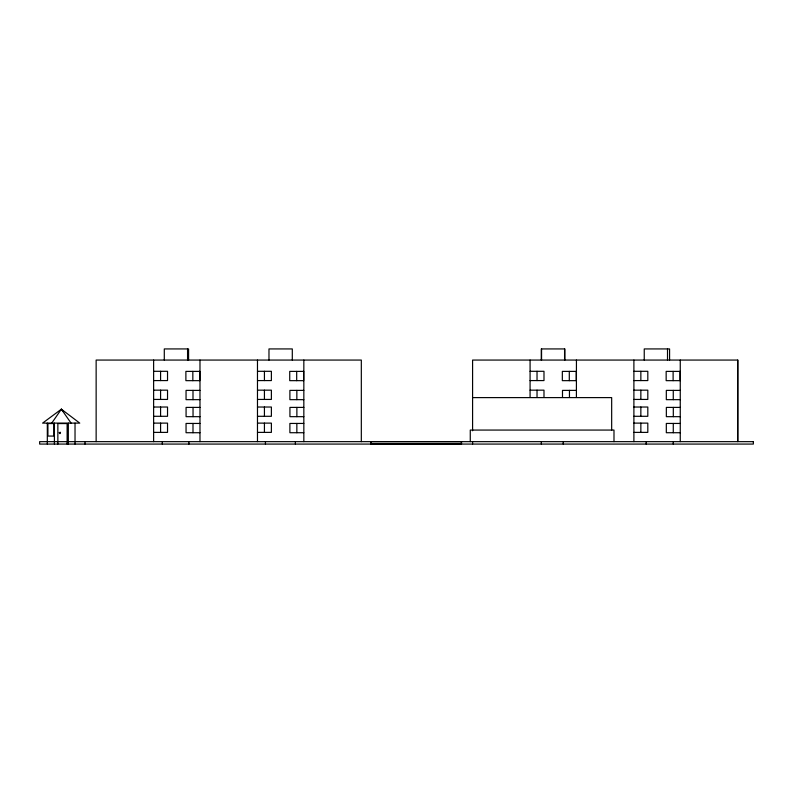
<?xml version="1.0" encoding="UTF-8"?>
<svg xmlns="http://www.w3.org/2000/svg" width="793" height="793" viewBox="0 0 793 793"><rect width="100%" height="100%" fill="white"/><g stroke="black" fill="none" stroke-linecap="round" stroke-linejoin="round"><path stroke-width="1.19" d="M370.876 441.582L370.876 443.991L461.467 444.07L461.467 441.651L370.876 441.582L370.876 444.07M51.733 423.115L61.368 409.198L79.746 423.115L42.594 423.115L61.368 409.198L62.756 411.19M737.748 360.062L737.748 441.651L737.777 360.062L472.588 360.062L472.588 430.758M153.624 371.302L167.531 371.302L167.531 380.581L153.624 380.581M257.477 371.302L271.384 371.302L271.384 380.581L257.477 380.581M530.081 371.302L543.988 371.302L543.988 380.581L530.081 380.581M633.894 371.302L647.812 371.302L647.812 380.581L633.894 380.581M153.624 390.166L167.531 390.166L167.531 399.434L153.624 399.434M257.477 390.166L271.384 390.166L271.384 399.434L257.477 399.434M530.081 390.166L543.988 390.166L543.988 397.115M633.894 390.166L647.812 390.166L647.812 399.434L633.894 399.434M199.955 390.384L186.048 390.384L186.048 399.662L199.955 399.662M303.798 390.384L289.891 390.384L289.891 399.662L303.798 399.662M576.402 390.384L562.495 390.384L562.495 397.343M680.225 390.384L666.318 390.384L666.318 399.662L680.225 399.662M472.588 397.61L611.671 397.61L611.671 430.064M153.624 407.027L167.531 407.027L167.531 416.295L153.624 416.295M257.477 407.027L271.384 407.027L271.384 416.295L257.477 416.295M633.894 407.027L647.812 407.027L647.812 416.295L633.894 416.295M199.985 407.404L186.077 407.404L186.077 416.672L199.985 416.672M303.838 407.404L289.931 407.404L289.931 416.672L303.838 416.672M680.255 407.404L666.348 407.404L666.348 416.672L680.255 416.672M153.624 423.115L167.531 423.115L167.531 432.383L153.624 432.383M257.477 423.115L271.384 423.115L271.384 432.383L257.477 432.383M633.894 423.115L647.812 423.115L647.812 432.383L633.894 432.383M199.955 423.442L186.048 423.442L186.048 432.72L199.955 432.72M303.798 423.442L289.891 423.442L289.891 432.72L303.798 432.72M680.225 423.442L666.318 423.442L666.318 432.72L680.225 432.72M61.368 409.198L71.083 423.115M680.255 360.062L680.255 441.651M673.267 390.384L673.267 399.662M673.307 407.404L673.307 416.672M673.277 423.442L673.277 432.72M673.237 441.651L673.237 444.07M673.118 371.392L673.118 380.66M669.579 360.062L669.579 348.93L644.243 348.93L644.243 360.062M667.508 348.93L667.508 360.062M646.166 441.651L646.166 444.07M640.853 371.302L640.853 380.581M640.853 390.166L640.853 399.434M640.853 407.027L640.853 416.295M640.853 423.115L640.853 432.383M633.894 360.062L633.894 441.651M613.99 441.651L613.99 430.064L470.269 430.064L470.269 441.651M576.442 360.062L576.402 397.343M569.453 390.384L569.453 397.343M569.295 371.392L569.295 380.66M564.824 360.062L564.824 348.93L541.302 348.93L541.302 360.062M564.576 348.93L564.576 360.062M563.218 441.651L563.218 444.07M541.56 348.93L541.56 360.062M541.332 441.651L541.332 444.07M537.03 371.302L537.03 380.581M537.03 390.166L537.03 397.115M530.081 360.062L530.081 397.144M472.588 441.651L472.588 444.07M461.467 441.651L461.467 444.07M361.321 441.651L361.321 360.062L96.141 360.062L96.141 441.651M303.838 360.062L303.838 441.651M296.85 390.384L296.85 399.662M296.879 407.404L296.879 416.672M296.85 423.442L296.85 432.72M296.691 371.392L296.691 380.66M295.392 441.651L295.392 444.07M292.3 360.062L292.3 348.93L268.976 348.93L268.976 360.062M265.447 441.651L265.447 444.07M264.426 371.302L264.426 380.581M264.426 390.166L264.426 399.434M264.426 407.027L264.426 416.295M264.426 423.115L264.426 432.383M257.477 360.062L257.477 441.651M199.985 360.062L199.985 441.651M192.996 390.384L192.996 399.662M193.036 407.404L193.036 416.672M192.996 423.442L192.996 432.72M192.838 371.392L192.838 380.66M188.903 441.651L188.903 444.07M188.585 360.062L188.585 348.93L164.29 348.93L164.29 360.062M187.564 348.93L187.564 360.062M162.297 441.651L162.297 444.07M160.582 371.302L160.582 380.581M160.582 390.166L160.582 399.434M160.582 407.027L160.582 416.295M160.582 423.115L160.582 432.383M153.624 360.062L153.624 441.651M85.01 441.651L85.01 444.07M75.028 423.115L75.028 444.07M68.327 423.115L68.327 444.07M67.127 444.07L67.127 423.571L57.859 423.571L57.859 444.07M54.41 423.115L54.41 444.07M47.312 423.115L47.312 444.07M59.277 432.74C60.238 435.555 61.428 430.698 59.277 432.74M199.796 371.392L185.889 371.392L185.889 380.66L199.796 380.66L199.796 371.392M303.64 371.392L289.732 371.392L289.732 380.66L303.64 380.66L303.64 371.392M576.243 371.392L562.336 371.392L562.336 380.66L576.243 380.66L576.243 371.392M680.067 371.392L666.16 371.392L666.16 380.66L680.067 380.66L680.067 371.392M53.835 423.551L47.917 423.551L47.917 436.071L53.835 436.071L53.835 423.551M753.35 441.651L39.65 441.651L39.65 444.07L753.35 444.07L753.35 441.651"/></g></svg>
